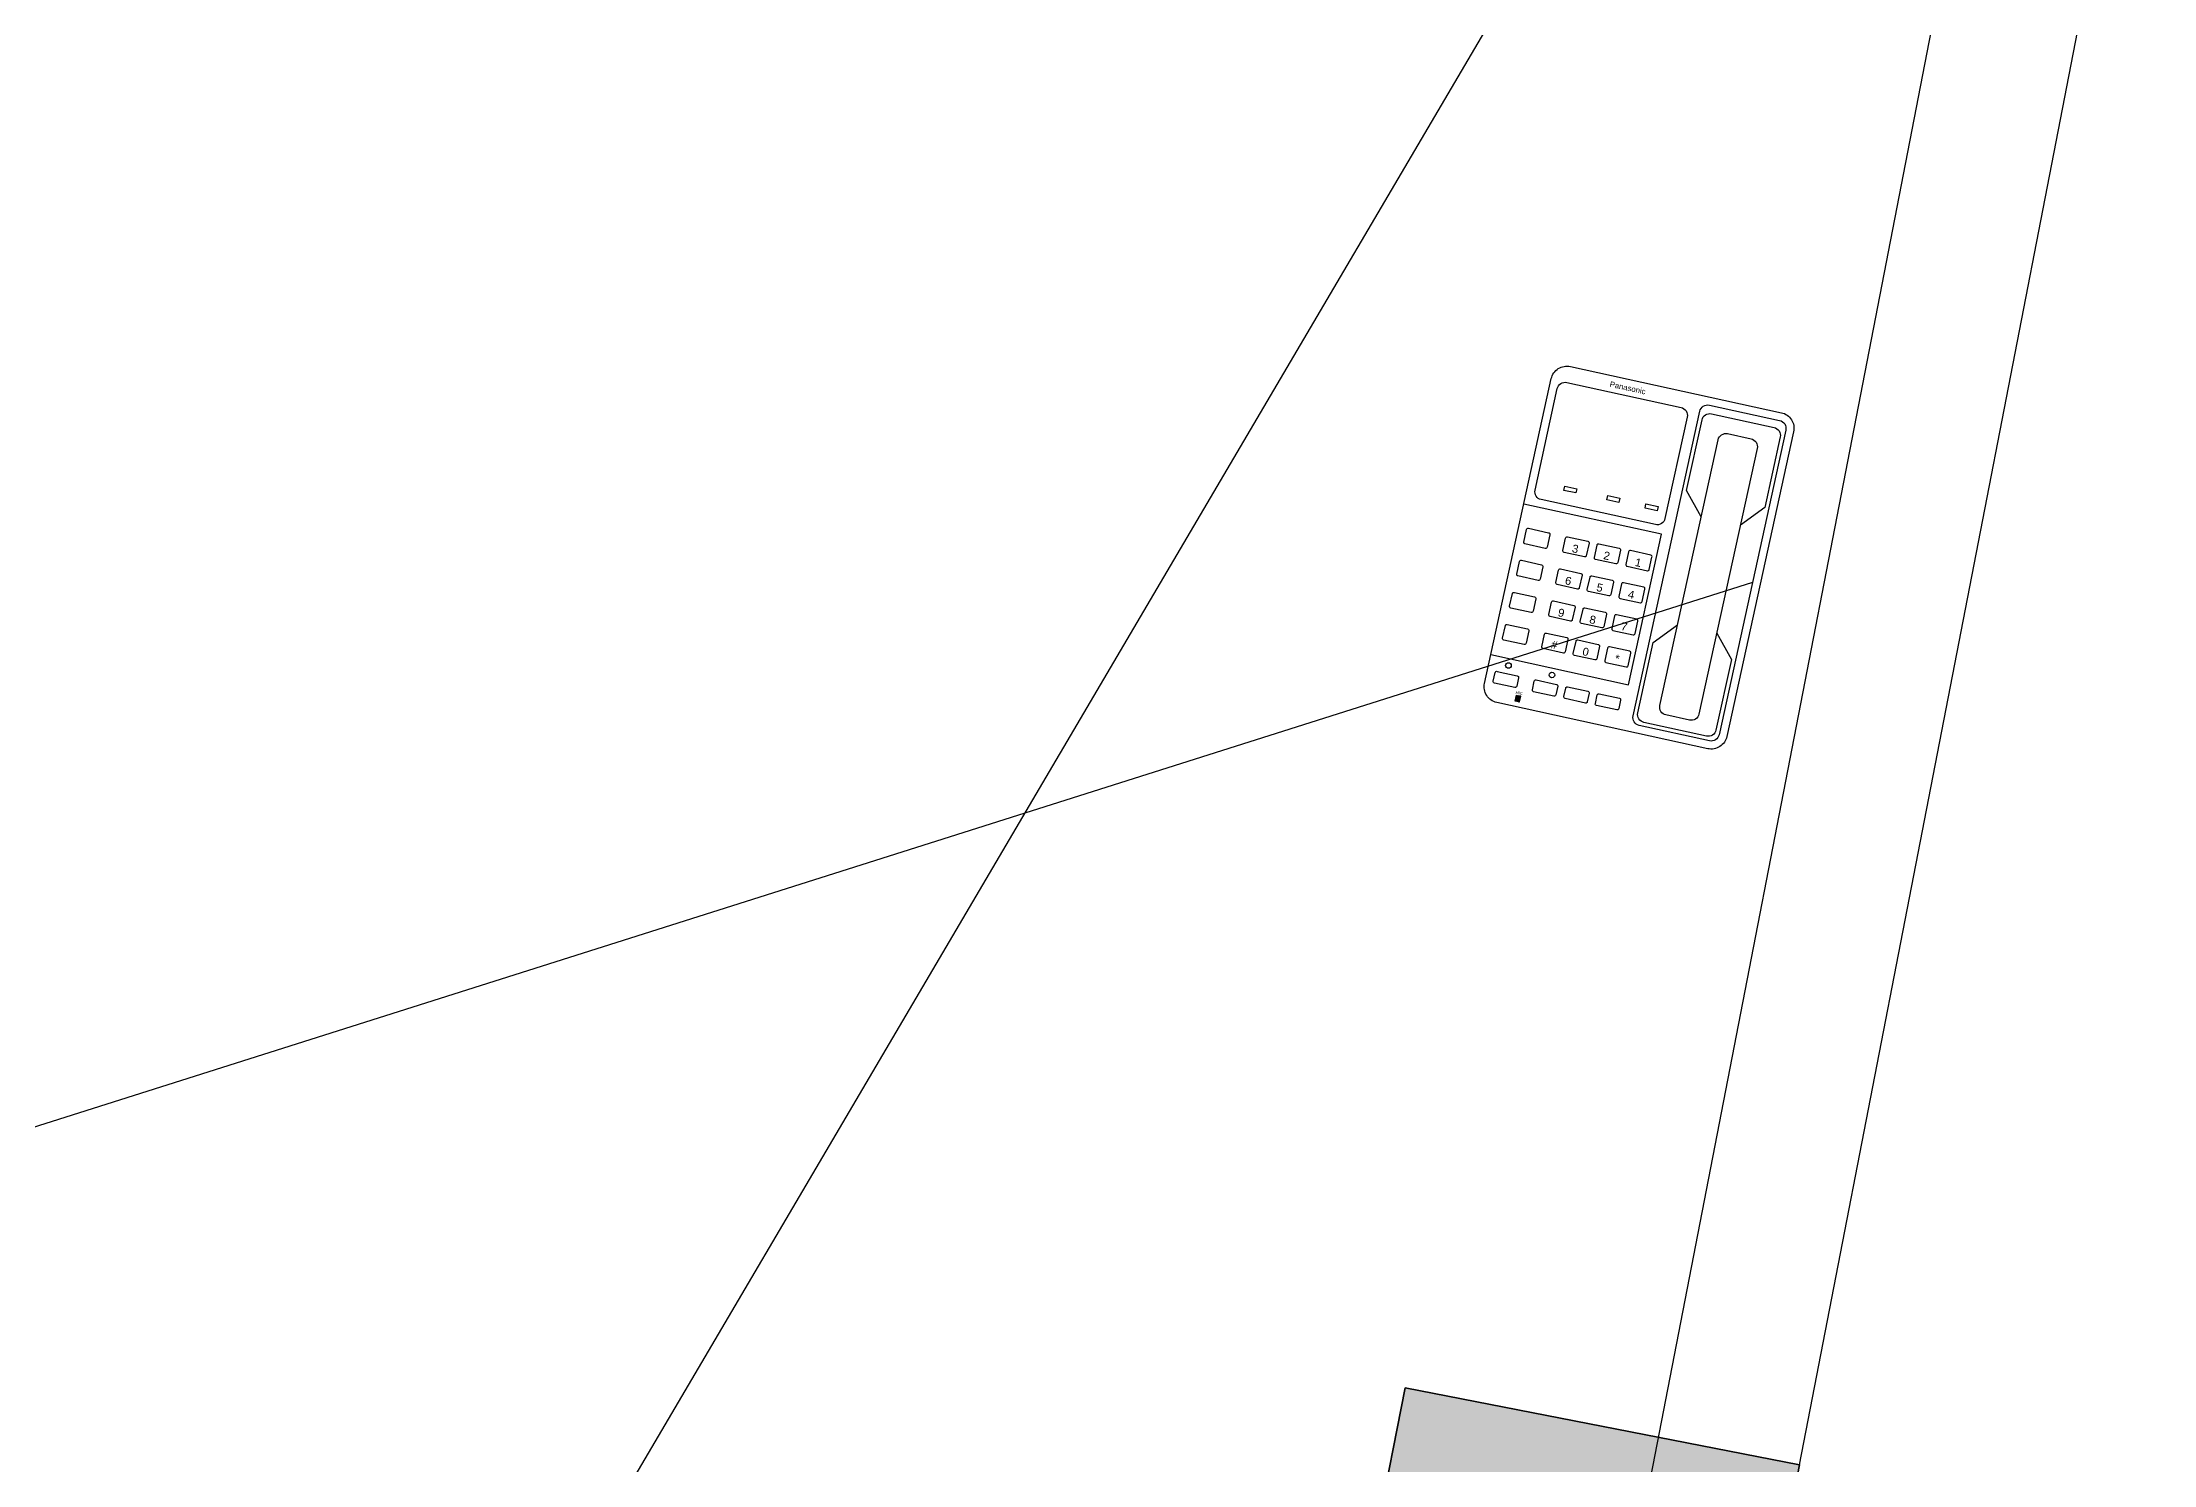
# Model space of a CAD drawing. Header units: inches. Extents: x -221585 to 401252, y -284294 to 332380.
# Drawn here: x 154469.5 to 154837.2, y 40563.3 to 40811.1 of the extents above; entities that cross this region are included whole.
import ezdxf
from ezdxf.enums import TextEntityAlignment as Align

# ---------------------------------------------------------------- set-up
doc = ezdxf.new("R2010")
doc.units = ezdxf.units.IN
doc.header["$MEASUREMENT"] = 0
doc.layers.add('column fa 25', color=3, linetype='Continuous', lineweight=35)
doc.styles.get("Standard").update_dxf_attribs({"font": 'arial.ttf'})

# ---------------------------------------------------------------- blocks, each defined once
blk = doc.blocks.new('dd')
at = {"layer": 'column fa 25', "ltscale": 10}
h = blk.add_hatch(color=3, dxfattribs=at)
h.set_gradient(color1=(141, 141, 141), color2=(145, 145, 145), one_color=1, tint=0.57, name='CYLINDER')
h.paths.add_polyline_path([(177327.77, 119885.96), (177352.77, 119885.96), (177352.77, 119955.96), (177327.77, 119955.96)])
at = {"layer": 'column fa 25', "color": 1, "ltscale": 10}
blk.add_lwpolyline([(177327.77, 119885.96), (177352.77, 119885.96), (177352.77, 119955.96), (177327.77, 119955.96)], close=True, dxfattribs=at)
blk = doc.blocks.new('A$C1A3D5E7F')
at = {"color": 1}
for points in [[(6.114, 4.123), (6.114, 0.284, -0.414214), (5.829, 0), (0.284, 0, -0.414214), (0, 0.284), (0, 4.123, -0.414214), (0.284, 4.408), (5.829, 4.408, -0.414214)], [(5.971, 4.123), (5.971, 2.844, -0.414214), (5.829, 2.702), (0.284, 2.702, -0.414214), (0.142, 2.844), (0.142, 4.123, -0.414214), (0.284, 4.266), (5.829, 4.266, -0.414214)], [(5.687, 3.697), (5.687, 3.27, -0.414214), (5.545, 3.128), (0.711, 3.128, -0.414214), (0.568, 3.27), (0.568, 3.697, -0.414214), (0.711, 3.839), (5.545, 3.839, -0.414214)], [(2.423, 2.362), (2.423, 0.284, -0.414214), (2.281, 0.142), (0.433, 0.142, -0.414214), (0.291, 0.284), (0.291, 2.362, -0.414214), (0.433, 2.505), (2.281, 2.505, -0.414214)], [(3.253, 2.028), (3.253, 2.398, 0.414214), (3.225, 2.426), (2.998, 2.426, 0.414214), (2.969, 2.398), (2.969, 2.028, 0.414214), (2.998, 2), (3.225, 2, 0.414214)], [(3.837, 2.028), (3.837, 2.398, 0.414214), (3.808, 2.426), (3.581, 2.426, 0.414214), (3.552, 2.398), (3.552, 2.028, 0.414214), (3.581, 2), (3.808, 2, 0.414214)], [(4.42, 2.028), (4.42, 2.398, 0.414214), (4.391, 2.426), (4.164, 2.426, 0.414214), (4.135, 2.398), (4.135, 2.028, 0.414214), (4.164, 2), (4.391, 2, 0.414214)], [(5.003, 2.028), (5.003, 2.398, 0.414214), (4.975, 2.426), (4.747, 2.426, 0.414214), (4.719, 2.398), (4.719, 2.028, 0.414214), (4.747, 2), (4.975, 2, 0.414214)], [(5.786, 2.398), (5.786, 2.028, -0.414214), (5.757, 2), (5.601, 2, -0.414214), (5.572, 2.028), (5.572, 2.398, -0.414214), (5.601, 2.426), (5.757, 2.426, -0.414214)], [(3.253, 1.825), (3.253, 1.455, -0.414214), (3.225, 1.427), (2.998, 1.427, -0.414214), (2.969, 1.455), (2.969, 1.825, -0.414214), (2.998, 1.853), (3.225, 1.853, -0.414214)], [(3.837, 1.825), (3.837, 1.455, -0.414214), (3.808, 1.427), (3.581, 1.427, -0.414214), (3.552, 1.455), (3.552, 1.825, -0.414214), (3.581, 1.853), (3.808, 1.853, -0.414214)], [(4.42, 1.825), (4.42, 1.455, -0.414214), (4.391, 1.427), (4.164, 1.427, -0.414214), (4.135, 1.455), (4.135, 1.825, -0.414214), (4.164, 1.853), (4.391, 1.853, -0.414214)], [(5.003, 1.825), (5.003, 1.455, -0.414214), (4.975, 1.427), (4.747, 1.427, -0.414214), (4.719, 1.455), (4.719, 1.825, -0.414214), (4.747, 1.853), (4.975, 1.853, -0.414214)], [(5.786, 1.825), (5.786, 1.455, -0.414214), (5.757, 1.427), (5.601, 1.427, -0.414214), (5.572, 1.455), (5.572, 1.825, -0.414214), (5.601, 1.853), (5.757, 1.853, -0.414214)], [(3.253, 1.253), (3.253, 0.883, -0.414214), (3.225, 0.854), (2.998, 0.854, -0.414214), (2.969, 0.883), (2.969, 1.253, -0.414214), (2.998, 1.281), (3.225, 1.281, -0.414214)], [(3.837, 1.253), (3.837, 0.883, -0.414214), (3.808, 0.854), (3.581, 0.854, -0.414214), (3.552, 0.883), (3.552, 1.253, -0.414214), (3.581, 1.281), (3.808, 1.281, -0.414214)], [(4.42, 1.253), (4.42, 0.883, -0.414214), (4.391, 0.854), (4.164, 0.854, -0.414214), (4.135, 0.883), (4.135, 1.253, -0.414214), (4.164, 1.281), (4.391, 1.281, -0.414214)], [(5.003, 1.253), (5.003, 0.883, -0.414214), (4.975, 0.854), (4.747, 0.854, -0.414214), (4.719, 0.883), (4.719, 1.253, -0.414214), (4.747, 1.281), (4.975, 1.281, -0.414214)], [(5.786, 1.253), (5.786, 0.883, -0.414214), (5.757, 0.854), (5.601, 0.854, -0.414214), (5.572, 0.883), (5.572, 1.253, -0.414214), (5.601, 1.281), (5.757, 1.281, -0.414214)], [(3.253, 0.54), (3.253, 0.171, -0.414214), (3.225, 0.142), (2.998, 0.142, -0.414214), (2.969, 0.171), (2.969, 0.54, -0.414214), (2.998, 0.569), (3.225, 0.569, -0.414214)], [(3.837, 0.54), (3.837, 0.171, -0.414214), (3.808, 0.142), (3.581, 0.142, -0.414214), (3.552, 0.171), (3.552, 0.54, -0.414214), (3.581, 0.569), (3.808, 0.569, -0.414214)], [(4.42, 0.54), (4.42, 0.171, -0.414214), (4.391, 0.142), (4.164, 0.142, -0.414214), (4.135, 0.171), (4.135, 0.54, -0.414214), (4.164, 0.569), (4.391, 0.569, -0.414214)], [(5.003, 0.54), (5.003, 0.171, -0.414214), (4.975, 0.142), (4.747, 0.142, -0.414214), (4.719, 0.171), (4.719, 0.54, -0.414214), (4.747, 0.569), (4.975, 0.569, -0.414214)], [(5.786, 0.54), (5.786, 0.171, -0.414214), (5.757, 0.142), (5.601, 0.142, -0.414214), (5.572, 0.171), (5.572, 0.54, -0.414214), (5.601, 0.569), (5.757, 0.569, -0.414214)]]:
    blk.add_lwpolyline(points, format="xyb", close=True, dxfattribs=at)
for points in [[(2.11, 3.128), (1.709, 2.773), (0.426, 2.773, -0.414214), (0.284, 2.915), (0.284, 4.052, -0.414214), (0.426, 4.195), (1.709, 4.195), (2.11, 3.839)], [(4.075, 3.839), (4.475, 4.195), (5.758, 4.195, -0.414214), (5.9, 4.052), (5.9, 2.915, -0.414214), (5.758, 2.773), (4.475, 2.773), (4.075, 3.128)]]:
    blk.add_lwpolyline(points, format="xyb", dxfattribs=at)
for points in [[(2.176, 2.339), (2.176, 2.12), (2.1, 2.12), (2.1, 2.339)], [(2.176, 1.645), (2.176, 1.427), (2.1, 1.427), (2.1, 1.645)], [(2.176, 0.86), (2.176, 0.642), (2.1, 0.642), (2.1, 0.86)], [(6.018, 0.662), (6.018, 0.676), (5.912, 0.676), (5.912, 0.662)], [(6.018, 0.645), (6.018, 0.631), (5.912, 0.631), (5.912, 0.645)], [(6.018, 0.614), (6.018, 0.6), (5.912, 0.6), (5.912, 0.614)]]:
    blk.add_lwpolyline(points, close=True, dxfattribs=at)
blk.add_lwpolyline([(5.306, 0), (5.306, 2.505), (2.565, 2.505), (2.565, 0)], dxfattribs=at)
for centre in [(5.427, 1.138), (5.427, 0.347)]:
    blk.add_circle(centre, 0.0499, dxfattribs=at)
for s, height, p in [('1', 0.142, (3.146, 2.209)), ('4', 0.142, (3.729, 2.209)), ('7', 0.142, (4.312, 2.209)), ('*', 0.142, (4.895, 2.209)), ('Panasonic', 0.0995, (0.151, 1.361)), ('2', 0.142, (3.146, 1.636)), ('5', 0.142, (3.729, 1.636)), ('8', 0.142, (4.312, 1.636)), ('0', 0.142, (4.895, 1.636)), ('3', 0.142, (3.146, 1.064)), ('6', 0.142, (3.729, 1.064)), ('9', 0.142, (4.312, 1.064)), ('#', 0.142, (4.895, 1.064)), ('MIC', 0.0498, (5.864, 0.638))]:
    blk.add_text(s, height=height, rotation=90, dxfattribs=at).set_placement(p, align=Align.MIDDLE)

msp = doc.modelspace()

# ---------------------------------------------------------------- linework, layer by layer
at = {"color": 4, "ltscale": 10}
for p, q in [((154883.26, 41250.39), (154745.25, 40538.64)), ((154907.81, 41245.64), (154775.51, 40563.33))]:
    msp.add_line(p, q, dxfattribs=at)
at = {"color": 6}
msp.add_line((154770.55, 40897.74), (153946.38, 39496.66, 0.83), dxfattribs=at)
at = {"color": 1}
msp.add_line((154767.34, 40717.04), (154127.16, 40514.01), dxfattribs=at)
at = {"color": 4, "ltscale": 10}
msp.add_arc((156813.29, 51178.02), 10968.5, 255.376158, 259.000586, dxfattribs=at)

# ---------------------------------------------------------------- block references
at = {"linetype": 'ByBlock', "lineweight": -3, "xscale": 9.800000000000004, "yscale": 9.800000000000004, "zscale": 9.800000000000004, "rotation": 257.6441270763128}
msp.add_blockref('A$C1A3D5E7F', (154732.92, 40755.24), dxfattribs=at)
at = {"layer": 'column fa 25', "color": 3, "extrusion": (-8.3305e-05, -0.000426485, 1), "rotation": 258.9476312143032}
msp.add_blockref('dd', (71039.32, 237598.38, -30.19), dxfattribs=at)

doc.saveas('drawing.dxf')
